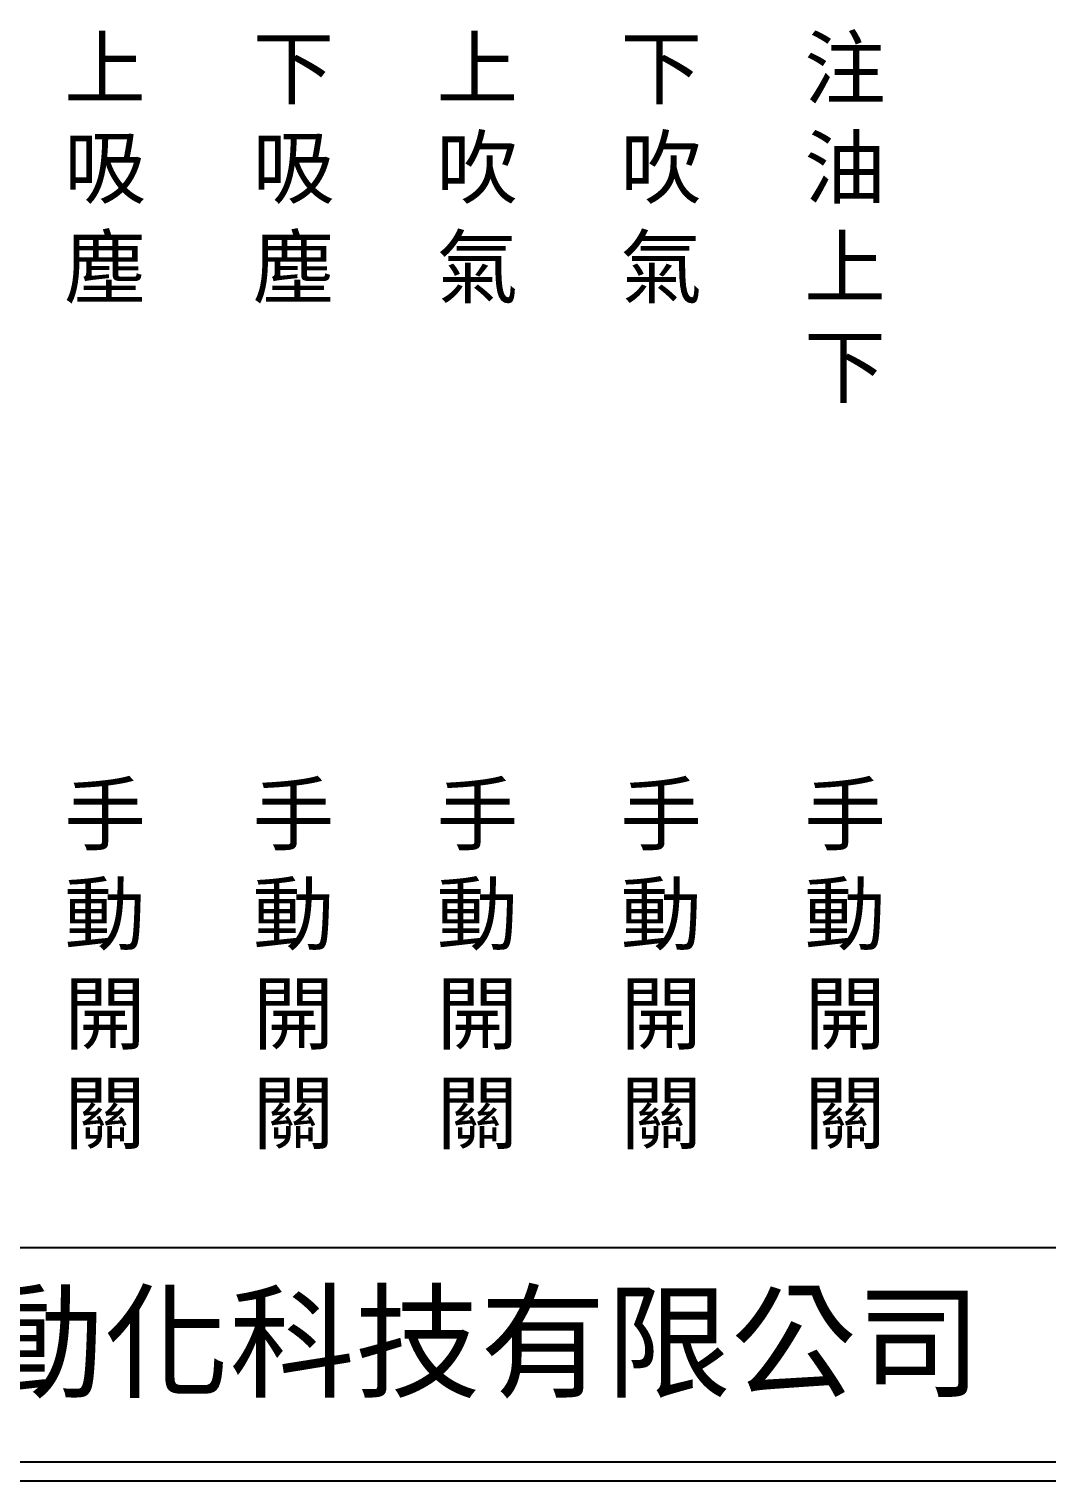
# Model space of a CAD drawing. Extents: x 325 to 612, y 3 to 207.
# Drawn here: x 391.8 to 458.2, y 3 to 97.8 of the extents above; entities that cross this region are included whole.
import ezdxf

# ---------------------------------------------------------------- set-up
doc = ezdxf.new("R2010")
doc.units = 0
doc.layers.add('圖框層', color=7, linetype='CONTINUOUS')
doc.layers.add('標尺寸層', color=3, linetype='CONTINUOUS')
doc.styles.add('CNS', font='romanc.shx', dxfattribs={"bigfont": 'chineset.shx'})
doc.styles.add('STSL', font='kaiu.ttf')

msp = doc.modelspace()

# ---------------------------------------------------------------- linework, layer by layer
at = {"layer": '圖框層', "color": 7}
for p, q in [((326.569, 18.25), (611.07, 18.25)), ((326.569, 4.25), (611.07, 4.25)), ((325.319, 3), (612.319, 3))]:
    msp.add_line(p, q, dxfattribs=at)

# ---------------------------------------------------------------- texts
at = {"layer": '圖框層', "color": 4, "style": 'STSL'}
msp.add_text('泓陞自動化科技有限公司', height=6, dxfattribs=at).set_placement((363.923, 9.076))
at = {"layer": '標尺寸層', "color": 7, "char_height": 3.9, "width": 4.96081, "attachment_point": 1, "style": 'CNS'}
for s, insert in [('{\\fDFKai-SB|b0|i0|c136|p65;上吸塵}', (394.053, 97.234)), ('{\\fDFKai-SB|b0|i0|c136|p65;上吹氣}', (418.359, 97.234)), ('{\\fDFKai-SB|b0|i0|c136|p65;注油上下}', (442.359, 97.234)), ('{\\fDFKai-SB|b0|i0|c136|p65;下吸塵}', (406.359, 97.234)), ('{\\fDFKai-SB|b0|i0|c136|p65;下吹氣}', (430.359, 97.234)), ('{\\fDFKai-SB|b0|i0|c136|p65;手動開關}', (394.053, 48.495)), ('{\\fDFKai-SB|b0|i0|c136|p65;手動開關}', (406.359, 48.495)), ('{\\fDFKai-SB|b0|i0|c136|p65;手動開關}', (418.359, 48.495)), ('{\\fDFKai-SB|b0|i0|c136|p65;手動開關}', (430.359, 48.495)), ('{\\fDFKai-SB|b0|i0|c136|p65;手動開關}', (442.359, 48.495))]:
    msp.add_mtext(s, dxfattribs=dict(at, insert=insert))

doc.saveas('drawing.dxf')
